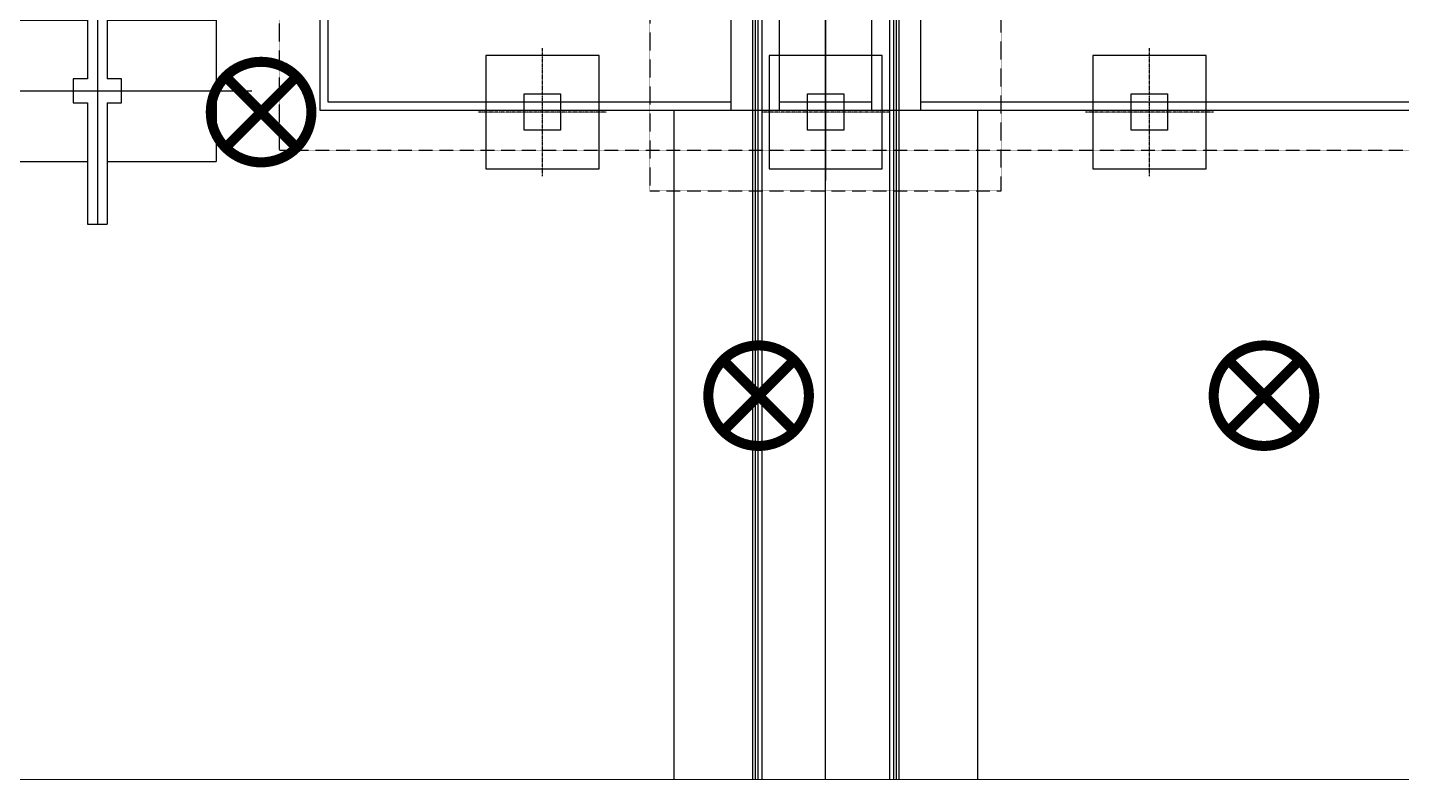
# Model space of a CAD drawing. Header units: inches. Extents: x 0 to 275590, y -2590 to 279503.
# Drawn here: x 50330 to 67309, y 20721 to 30017 of the extents above; entities that cross this region are included whole.
import ezdxf

# ---------------------------------------------------------------- set-up
doc = ezdxf.new("R2010")
doc.units = ezdxf.units.IN
doc.header["$MEASUREMENT"] = 0
doc.linetypes.add('CENTER', pattern=[2, 1.25, -0.25, 0.25, -0.25])
doc.linetypes.add('HIDDEN', pattern=[0.375, 0.25, -0.125])
for name, color, linetype in [('C-PEDESTAL', 2, 'CENTER'), ('CCEN', 8, 'Continuous'), ('CCVL', 8, 'Continuous'), ('cen', 4, 'CENTER'), ('CPED', 8, 'Continuous'), ('CTower', 8, 'Continuous'), ('E-EARTHROD', 4, 'Continuous')]:
    doc.layers.add(name, color=color, linetype=linetype)
doc.layers.add('C-ROAD', color=8, linetype='Continuous', lineweight=20)

# ---------------------------------------------------------------- blocks, each defined once
blk = doc.blocks.new('FIRE WALL-FN')
at = {"color": 8}
for p, q in [((-4475, -150), (-4475, 90)), ((-4475, 90), (-2975, 90)), ((-2675, 90), (25, 90)), ((325, 90), (3025, 90)), ((3325, 90), (9025, 90)), ((9325, 90), (10825, 90)), ((10825, -150), (10825, 90)), ((-4475, -150), (-2975, -150)), ((-2675, -150), (25, -150)), ((325, -150), (3025, -150)), ((3325, -150), (9025, -150)), ((9325, -150), (10825, -150))]:
    blk.add_line(p, q, dxfattribs=at)
for points in [[(-2675, 90), (-2675, 270), (-2975, 270), (-2975, 90)], [(325, 90), (325, 270), (25, 270), (25, 90)], [(6325, 90), (6325, 270), (6025, 270), (6025, 90)], [(9325, 90), (9325, 270), (9025, 270), (9025, 90)], [(-2975, -150), (-2975, -330), (-2675, -330), (-2675, -150)], [(25, -150), (25, -330), (325, -330), (325, -150)], [(6025, -150), (6025, -330), (6325, -330), (6325, -150)], [(9025, -150), (9025, -330), (9325, -330), (9325, -150)]]:
    blk.add_lwpolyline(points, dxfattribs=at)
at = {"color": 8, "elevation": 0}
for points in [[(3325, 90), (3325, 270), (3025, 270), (3025, 90)], [(3025, -150), (3025, -330), (3325, -330), (3325, -150)]]:
    blk.add_lwpolyline(points, dxfattribs=at)
at = {"layer": 'CCEN', "color": 8, "ltscale": 0.5}
for p, q in [((-2825, -2016), (-2825, 1877)), ((175, -2016), (175, 1877)), ((3175, -2016), (3175, 1877)), ((6175, -2016), (6175, 1877)), ((9175, -2016), (9175, 1877)), ((-4475, -30), (10825, -30))]:
    blk.add_line(p, q, dxfattribs=at)
at = {"layer": 'CTower', "color": 8, "ltscale": 0.5}
for p, q in [((-3700, 90), (-3700, 1440)), ((-3700, 1440), (-1950, 1440)), ((-1950, 90), (-1950, 1440)), ((-700, 90), (-700, 1440)), ((-700, 1440), (1050, 1440)), ((1050, 90), (1050, 1440)), ((2300, 90), (2300, 1440)), ((2300, 1440), (4050, 1440)), ((4050, 90), (4050, 1440)), ((5300, 90), (5300, 1440)), ((5300, 1440), (7050, 1440)), ((7050, 90), (7050, 1440)), ((8300, 90), (8300, 1440)), ((8300, 1440), (10050, 1440)), ((10050, 90), (10050, 1440)), ((-3700, -1500), (-3700, -150)), ((-1950, -1500), (-1950, -150)), ((-700, -1500), (-700, -150)), ((1050, -1500), (1050, -150)), ((2300, -1500), (2300, -150)), ((4050, -1500), (4050, -150)), ((5300, -1500), (5300, -150)), ((7050, -1500), (7050, -150)), ((8300, -1500), (8300, -150)), ((10050, -1500), (10050, -150)), ((-3700, -1500), (-1950, -1500)), ((-700, -1500), (1050, -1500)), ((2300, -1500), (4050, -1500)), ((5300, -1500), (7050, -1500)), ((8300, -1500), (10050, -1500))]:
    blk.add_line(p, q, dxfattribs=at)
blk = doc.blocks.new('3LA_Fdn')
at = {"layer": 'CCVL', "color": 8, "linetype": 'ByBlock'}
for points in [[(-700, -700), (700, -700), (700, 700), (-700, 700)], [(-225, -225), (-225, 225), (225, 225), (225, -225)]]:
    blk.add_lwpolyline(points, close=True, dxfattribs=at)
at = {"layer": 'cen', "color": 8}
for p, q in [((0, -791), (0, 791)), ((791, 0), (-791, 0))]:
    blk.add_line(p, q, dxfattribs=at)
blk = doc.blocks.new('4-1P-TR')
at = {"layer": 'C-PEDESTAL', "linetype": 'HIDDEN'}
blk.add_lwpolyline([(-6750, 4245), (6600, 4245), (6600, 5578), (13250, 5578), (13250, -5570), (-6750, -5570), (-6750, 4245)], dxfattribs=at)
at = {"layer": 'CCEN', "color": 8}
blk.add_line((0, -13345), (0, 6428), dxfattribs=at)
at = {"layer": 'CPED', "color": 8}
for p, q in [((-6250, 3745), (-6250, -5070)), ((-6150, 3645), (-6150, -4970)), ((-6250, -5070), (12750, -5070)), ((-6150, -4970), (-1171, -4970))]:
    blk.add_line(p, q, dxfattribs=at)
for points in [[(1171, -4970), (12650, -4970), (12650, 4978), (7200, 4978)], [(-568, -4970), (568, -4970)]]:
    blk.add_lwpolyline(points, dxfattribs=at)
at = {"layer": 'CTower', "color": 8, "linetype": 'ByBlock'}
blk.add_line((0, 3623), (0, -5940), dxfattribs=at)
at = {"layer": 'CTower', "color": 8}
for p, q in [((-905, 2800), (-905, -13345)), ((-872, 2800), (-872, -13345)), ((-838, 2800), (-838, -13345)), ((-788, 2800), (-788, -13345)), ((788, 2800), (788, -13345)), ((838, 2800), (838, -13345)), ((871, 2800), (871, -13345)), ((905, 2800), (905, -13345)), ((-1875, -5070), (-1875, -13345)), ((1875, -5070), (1875, -13345))]:
    blk.add_line(p, q, dxfattribs=at)
at = {"layer": 'CTower', "color": 8, "linetype": 'HIDDEN'}
blk.add_lwpolyline([(2171, 3950), (-2171, 3950), (-2171, 2450), (-2950, 2450), (-2950, -2450), (-2171, -2450), (-2171, -6070), (2171, -6070), (2171, -2425), (2950, -2425), (2950, 2425), (2171, 2425)], close=True, dxfattribs=at)
at = {"layer": 'CTower', "color": 8}
for points in [[(-571, -5070), (-571, 2950), (-1171, 2950), (-1171, 2036), (-1321, 2036), (-1321, 1436), (-1171, 1436), (-1171, 300), (-1321, 300), (-1321, -300), (-1171, -300), (-1171, -1436), (-1321, -1436), (-1321, -2036), (-1171, -2036), (-1171, -5070)], [(571, -5070), (571, 2950), (1171, 2950), (1171, 2036), (1321, 2036), (1321, 1436), (1171, 1436), (1171, 300), (1321, 300), (1321, -300), (1171, -300), (1171, -1436), (1321, -1436), (1321, -2036), (1171, -2036), (1171, -5070)]]:
    blk.add_lwpolyline(points, dxfattribs=at)
blk = doc.blocks.new('ER-WTP')
at = {"ltscale": 0.5, "const_width": 0.0777}
blk.add_lwpolyline([(-0.391, 0, 1), (0.386, 0, 1)], format="xyb", close=True, dxfattribs=at)
for points in [[(-0.277, -0.275), (0.272, 0.275)], [(0.272, -0.275), (-0.277, 0.275)]]:
    blk.add_lwpolyline(points, dxfattribs=at)
blk = doc.blocks.new('BB')
at = {"layer": 'C-ROAD', "lineweight": 5}
blk.add_line((10125, 11375), (231000, 11375), dxfattribs=at)
at = {"rotation": 270}
blk.add_blockref('FIRE WALL-FN', (42530, 29063), dxfattribs=at)
for name, p in [('4-1P-TR', (51499.2, 24720)), ('3LA_Fdn', (48000, 19625)), ('3LA_Fdn', (51500, 19625)), ('3LA_Fdn', (55500, 19625))]:
    blk.add_blockref(name, p)
at = {"layer": 'E-EARTHROD', "color": 4, "ltscale": 0.5, "xscale": 1600, "yscale": 1600, "zscale": 1600}
for p in [(44527.4, 19625, 649851), (50675.4, 16119.4, 649851), (56919.9, 16119.4, 649851)]:
    blk.add_blockref('ER-WTP', p, dxfattribs=at)

msp = doc.modelspace()

# ---------------------------------------------------------------- block references
msp.add_blockref('BB', (8693, 9346))

doc.saveas('drawing.dxf')
